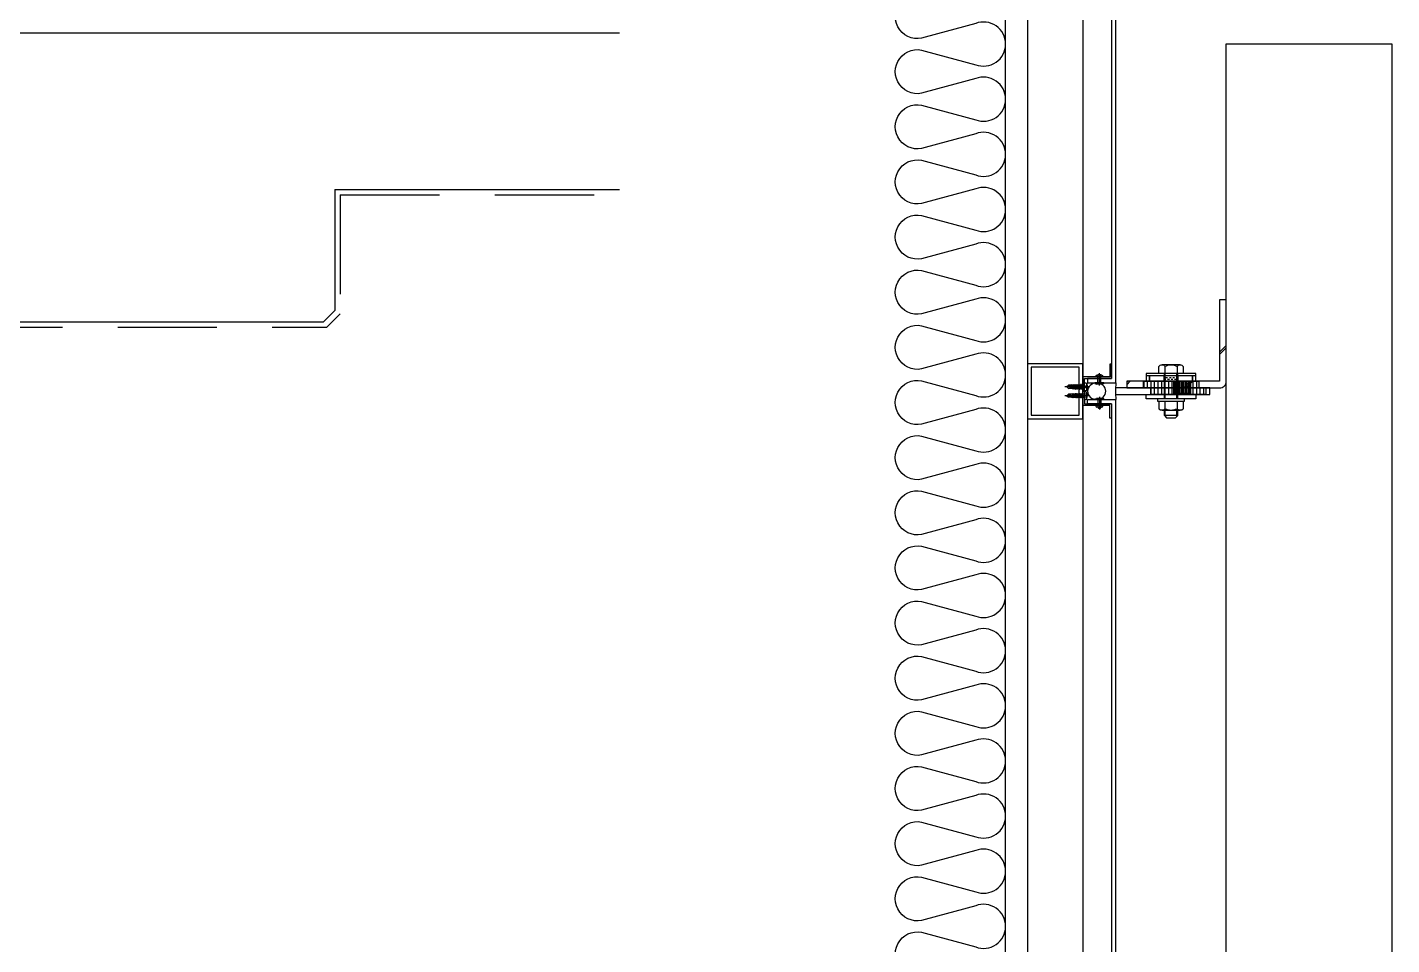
# Model space of a CAD drawing. Header units: millimetres. Extents: x 19868 to 801382, y -4805 to 85279.
# Drawn here: x 369001 to 370238, y 42852 to 43684 of the extents above; entities that cross this region are included whole.
import ezdxf

# ---------------------------------------------------------------- set-up
doc = ezdxf.new("R2010")
doc.units = ezdxf.units.MM
doc.header["$LTSCALE"] = 250
for name, pattern in [('CENTER', [50.8, 31.75, -6.35, 6.35, -6.35]), ('HID', [2.8, 1.8, -1]), ('HIDDEN', [9.525, 6.35, -3.175]), ('HIDDEN2', [4.7625, 3.175, -1.5875])]:
    doc.linetypes.add(name, pattern=pattern)
for name, color, linetype in [('4', 4, 'Continuous'), ('A-ELE-4', 4, 'Continuous'), ('A-ETC-8', 8, 'Continuous'), ('A-FIN', 6, 'Continuous'), ('A-FIN-8', 8, 'Continuous'), ('A-WP', 1, 'HID'), ('alucobond', 7, 'Continuous'), ('EXTRUSION', 7, 'Continuous'), ('fastener', 1, 'Continuous'), ('ISL', 251, 'Continuous'), ('mold', 4, 'Continuous'), ('RIVET', 6, 'Continuous'), ('S-TEEL', 4, 'Continuous'), ('SCREW', 1, 'Continuous'), ('SEALANT', 252, 'Continuous')]:
    doc.layers.add(name, color=color, linetype=linetype)

# ---------------------------------------------------------------- blocks, each defined once
blk = doc.blocks.new('A$Cae507117')
at = {"layer": 'A-ETC-8'}
for points in [[(-50, 0), (-50, -50), (0, -50), (0, 0)], [(-46.8, -3.2), (-46.8, -46.8), (-3.2, -46.8), (-3.2, -3.2)]]:
    blk.add_lwpolyline(points, close=True, dxfattribs=at)
blk = doc.blocks.new('revit')
at = {"layer": 'RIVET'}
for p, q in [((-4.2, 0.5), (-4.2, 0)), ((4.2, 0), (-4.2, 0)), ((2.7, 1), (-2.7, 1)), ((-1.5, 1), (-1.5, -7)), ((1.5, 1), (1.5, -7)), ((4.2, 0.5), (4.2, 0)), ((2.4, -5.5), (-2.4, -5.5)), ((2.4, -7), (-2.4, -7))]:
    blk.add_line(p, q, dxfattribs=at)
at = {"layer": 'RIVET', "color": 1, "linetype": 'CENTER'}
blk.add_line((0, 2.3), (0, -9), dxfattribs=at)
at = {"layer": 'RIVET'}
for points in [[(-4.2, 0.5), (-2.7, 1)], [(4.2, 0.5), (2.7, 1)]]:
    blk.add_lwpolyline(points, dxfattribs=at)
blk.add_lwpolyline([(-1.5, -7, 0.666667), (1.5, -7, 1.5)], format="xyb", dxfattribs=at)
for centre, start, end in [((-2.4, -6.2), 90, 270), ((2.4, -6.2), 270, 90)]:
    blk.add_arc(centre, 0.75, start, end, dxfattribs=at)
blk = doc.blocks.new('PH-4-16')
at = {"layer": 'SCREW'}
for p, q in [((-1.5, 0), (-1.5, -1)), ((1.5, 0), (1.5, -1.6)), ((0.1, -0.9), (-2, -1.2)), ((-2, -1.2), (-1.5, -1)), ((0.1, -1), (-2, -1.3)), ((-2, -1.3), (-1.5, -1.5)), ((2, -1.8), (-2, -2.4)), ((-2, -2.4), (-1.5, -2.2)), ((-2, -2.5), (-1.5, -2.7)), ((2, -3), (-2, -3.7)), ((-2, -3.6), (-1.5, -3.5)), ((-2, -3.8), (-1.5, -4)), ((2, -4.3), (-2, -4.9)), ((-2, -4.9), (-1.5, -4.7)), ((-2, -5), (-1.5, -5.2)), ((2, -5.5), (-2, -6.2)), ((-2, -6.1), (-1.5, -5.9)), ((-2, -6.2), (-1.5, -6.4)), ((2, -6.7), (-2, -7.4)), ((-2, -7.4), (-1.5, -7.2)), ((-2, -7.5), (-1.5, -7.7)), ((2, -8), (-2, -8.6)), ((-2, -8.6), (-1.5, -8.4)), ((-2, -8.7), (-1.5, -8.9)), ((2, -9.2), (-2, -9.9)), ((-2, -9.9), (-1.5, -9.7)), ((-2, -10), (-1.5, -10.2)), ((2, -10.5), (-2, -11.1)), ((-2, -11.1), (-1.5, -10.9)), ((-2, -11.2), (-1.5, -11.4)), ((2, -1.9), (-2, -2.5)), ((2, -3.1), (-2, -3.8)), ((2, -4.4), (-2, -5)), ((2, -5.6), (-2, -6.3)), ((2, -6.9), (-2, -7.5)), ((2, -8.1), (-2, -8.7)), ((2, -9.3), (-2, -10)), ((2, -10.6), (-2, -11.2)), ((0.1, -0.9), (-1.5, -1)), ((0.1, -1), (-1.5, -1.5)), ((-1.5, -1.5), (-1.5, -2.2)), ((1.5, -1.6), (-1.5, -2.2)), ((1.5, -2.1), (-1.5, -2.7)), ((-1.5, -2.7), (-1.5, -3.5)), ((1.5, -2.8), (-1.5, -3.5)), ((1.5, -3.3), (-1.5, -4)), ((1.5, -4.1), (-1.5, -4.7)), ((1.5, -4.6), (-1.5, -5.2)), ((-1.5, -5.2), (-1.5, -5.9)), ((1.5, -5.3), (-1.5, -5.9)), ((1.5, -5.8), (-1.5, -6.4)), ((-1.5, -6.4), (-1.5, -7.2)), ((1.5, -6.5), (-1.5, -7.2)), ((1.5, -7.1), (-1.5, -7.7)), ((-1.5, -7.7), (-1.5, -8.4)), ((1.5, -7.8), (-1.5, -8.4)), ((1.5, -8.3), (-1.5, -8.9)), ((-1.5, -8.9), (-1.5, -9.7)), ((1.5, -9), (-1.5, -9.7)), ((1.5, -9.5), (-1.5, -10.2)), ((-1.5, -10.2), (-1.5, -10.9)), ((1.5, -10.3), (-1.5, -10.9)), ((1.5, -10.8), (-1.5, -11.4)), ((-1.5, -11.4), (-1.5, -14.5)), ((1.5, -14.5), (0.4, -12.2)), ((1.5, -1.6), (2, -1.8)), ((2, -1.9), (1.5, -2.1)), ((1.5, -2.1), (1.5, -2.8)), ((2, -3), (1.5, -2.8)), ((2, -3.1), (1.5, -3.3)), ((1.5, -3.3), (1.5, -4.1)), ((2, -4.3), (1.5, -4.1)), ((2, -4.4), (1.5, -4.6)), ((1.5, -4.6), (1.5, -5.3)), ((2, -5.5), (1.5, -5.3)), ((2, -5.6), (1.5, -5.8)), ((1.5, -5.8), (1.5, -6.5)), ((2, -6.7), (1.5, -6.5)), ((2, -6.9), (1.5, -7.1)), ((1.5, -7.1), (1.5, -7.8)), ((2, -8), (1.5, -7.8)), ((2, -8.1), (1.5, -8.3)), ((1.5, -8.3), (1.5, -9)), ((2, -9.2), (1.5, -9)), ((2, -9.3), (1.5, -9.5)), ((1.5, -9.5), (1.5, -10.3)), ((2, -10.5), (1.5, -10.3)), ((2, -10.6), (1.5, -10.8)), ((1.5, -10.8), (1.5, -14.5)), ((-1.5, -14.5), (-1.1, -14.5)), ((0, -16), (-1.5, -14.5)), ((-1.1, -12.6), (-1.1, -14.5)), ((-1.1, -14.5), (0, -16)), ((0, -16), (1.5, -14.5))]:
    blk.add_line(p, q, dxfattribs=at)
at = {"layer": 'SCREW', "color": 1, "linetype": 'CENTER'}
blk.add_line((0, 4), (0, -17.7), dxfattribs=at)
at = {"layer": 'SCREW', "linetype": 'HIDDEN2'}
blk.add_line((-1.5, -4), (-1.5, -4.7), dxfattribs=at)
at = {"layer": 'SCREW'}
blk.add_lwpolyline([(3.5, 1), (3.5, 0), (-3.5, 0), (-3.5, 1, -0.336479), (-2.5, 2.2, -0.138717), (2.5, 2.2, -0.336479)], format="xyb", close=True, dxfattribs=at)
blk.add_lwpolyline([(-2.5, 2.2), (-2.3, 2), (-2.1, 1.9), (-1.8, 1.9), (-1.5, 2), (-1.3, 2), (-1, 2.1), (-0.8, 2.1), (-0.7, 2.1), (-0.6, 2.1), (-0.5, 2), (-0.5, 1.8), (-0.5, 1.6), (-0.5, 1.4), (-0.5, 1.2), (-0.5, 1), (-0.5, 0.8), (-0.4, 0.7), (-0.3, 0.6), (-0.1, 0.6), (0, 0.5), (0.1, 0.6), (0.3, 0.6), (0.4, 0.7), (0.5, 0.8), (0.5, 1), (0.5, 1.2), (0.5, 1.4), (0.5, 1.6), (0.5, 1.8), (0.5, 2), (0.6, 2.1), (0.7, 2.1), (0.8, 2.1), (1, 2.1), (1.3, 2), (1.5, 2), (1.8, 1.9), (2.1, 1.9), (2.3, 2), (2.5, 2.2)], dxfattribs=at)
for centre, radius, start, end in [((-1.9, -1.2), 0.0931, 139.8661, 209.9246), ((-1.9, -2.5), 0.0931, 139.8661, 209.9246), ((-1.9, -3.7), 0.0931, 139.8661, 209.9246), ((-1.9, -4.9), 0.0931, 139.8661, 209.9246), ((-1.9, -6.2), 0.0931, 139.8661, 209.9246), ((-1.9, -7.4), 0.0931, 139.8661, 209.9246), ((-1.9, -8.7), 0.0931, 139.8661, 209.9246), ((-1.9, -9.9), 0.0931, 139.8661, 209.9246), ((-1.9, -11.2), 0.0931, 139.8661, 209.9246), ((-0.3, -12.6), 0.815, 27.365, 180), ((0, -0.9), 0.0605, 310.7271, 69.3149), ((1.9, -1.8), 0.0931, 319.8661, 29.9246), ((1.9, -3.1), 0.0931, 319.8661, 29.9246), ((1.9, -4.3), 0.0931, 319.8661, 29.9246), ((1.9, -5.6), 0.0931, 319.8661, 29.9246), ((1.9, -6.8), 0.0931, 319.8661, 29.9246), ((1.9, -8), 0.0931, 319.8661, 29.9246), ((1.9, -9.3), 0.0931, 319.8661, 29.9246), ((1.9, -10.5), 0.0931, 319.8661, 29.9246)]:
    blk.add_arc(centre, radius, start, end, dxfattribs=at)
blk = doc.blocks.new('A$Ce431bf19')
at = {"layer": '4', "transparency": 33554687}
h = blk.add_hatch(dxfattribs=at)
h.set_pattern_fill('JIS_LC_20A', color=8, scale=2, angle=180)
h.set_pattern_definition([(225, (-13377.057, -377.89), (28.28427, -28.28427), []), (225, (-13379.057, -377.89), (28.28427, -28.28427), [])])
edge = h.paths.add_edge_path()
edge.add_line((145, -16), (145, 58))
edge.add_line((145, 58), (139, 58))
edge.add_line((139, 58), (139, -16))
edge.add_line((139, -16), (55, -16))
edge.add_line((55, -16), (55, -22))
edge.add_line((55, -22), (139, -22))
edge.add_arc((139, -16), 6, 270, 360)
at = {"layer": '4', "linetype": 'HIDDEN', "ltscale": 0.005}
h = blk.add_hatch(dxfattribs=at)
h.set_pattern_fill('DASH', color=1, scale=0.5)
h.set_pattern_definition([(360, (-18184.874, -847.0626), (1.5875, 1.5875), [1.5875, -1.5875])])
h.paths.add_polyline_path([(101.5, -16), (101.5, -11), (88.5, -11), (88.5, -16)])
at = {"layer": '4', "linetype": 'HID', "lineweight": 25, "transparency": 33554687}
h = blk.add_hatch(dxfattribs=at)
h.set_pattern_fill('LINE', color=8, angle=270)
h.set_pattern_definition([(270, (-13376.9617, -377.8894), (3.175, -6e-16), [])])
h.paths.add_polyline_path([(70.1, -16), (120.1, -16), (120.1, -22), (70.1, -22)])
h = blk.add_hatch(dxfattribs=at)
h.set_pattern_fill('LINE', color=8, angle=90)
h.set_pattern_definition([(270, (-13376.9617, -357.9828), (3.175, -6e-16), [])])
h.paths.add_polyline_path([(126.5, -28), (76.6, -28), (76.6, -22), (126.5, -22)])
h = blk.add_hatch(dxfattribs=at)
h.set_pattern_fill('LINE', color=1, scale=0.5, angle=270)
h.set_pattern_definition([(270, (-13377.6531, -404.0771), (1.5875, -7e-16), [])])
h.paths.add_polyline_path([(97.6, -16), (112.6, -16), (112.6, -27), (97.6, -27)])
at = {"layer": '4', "elevation": 0}
blk.add_lwpolyline([(145, -16), (145, 58), (139, 58), (139, -16), (55, -16), (55, -22), (139, -22, 0.414214)], format="xyb", close=True, dxfattribs=at)
for points in [[(117.5, -11), (117.5, -9), (72.5, -9), (72.5, -11), (72.5, -16), (117.5, -16), (117.5, -11), (114.5, -11), (114.5, -16), (114.5, -11), (75.5, -11), (75.5, -16), (75.5, -11), (72.5, -11)], [(44.6, -28), (130, -28), (130, -22), (44.6, -22)]]:
    blk.add_lwpolyline(points, dxfattribs=at)
at = {"layer": '4', "color": 1, "linetype": 'HIDDEN', "ltscale": 0.005, "elevation": 0}
blk.add_lwpolyline([(88.5, -11), (88.5, -16), (101.5, -16), (101.5, -11)], close=True, dxfattribs=at)
at = {"layer": '4', "color": 8, "linetype": 'HID', "lineweight": 25, "elevation": 0}
for points in [[(70.1, -16), (120.1, -16), (120.1, -22), (70.1, -22)], [(126.5, -28), (76.6, -28), (76.6, -22), (126.5, -22)]]:
    blk.add_lwpolyline(points, close=True, dxfattribs=at)
at = {"layer": '4', "color": 1, "linetype": 'HID', "lineweight": 25, "elevation": 0}
blk.add_lwpolyline([(97.6, -16), (112.6, -16), (112.6, -27), (97.6, -27)], close=True, dxfattribs=at)
at = {"layer": 'fastener'}
for p, q in [((103.2, -1, 0), (86.8, -1, 0)), ((89, -32, 0), (89, -9, 0)), ((89.5, -2.5, 0), (89.5, -9, 0)), ((89.7, -32, 0), (89.7, -9, 0)), ((100.2, -32, 0), (100.2, -9, 0)), ((100.5, -2.5, 0), (100.5, -9, 0)), ((101, -32, 0), (101, -9, 0)), ((84, -34, 0), (84, -40.9, 0)), ((89.5, -34, 0), (89.5, -40.9, 0)), ((100.5, -34, 0), (100.5, -40.9, 0)), ((105.9, -34, 0), (105.9, -40.9, 0)), ((86.8, -42, 0), (103.2, -42, 0)), ((89, -47, 0), (89, -42, 0)), ((101, -47, 0), (89, -47, 0)), ((89, -47, 0), (91, -49, 0)), ((89.7, -47.7, 0), (89.7, -42, 0)), ((91, -49, 0), (99, -49, 0)), ((101, -47, 0), (99, -49, 0)), ((100.2, -47.7, 0), (100.2, -42, 0)), ((101, -47, 0), (101, -42, 0))]:
    blk.add_line(p, q, dxfattribs=at)
at = {"layer": 'fastener', "elevation": 0}
blk.add_lwpolyline([(84, -9), (84, -2.5, -0.547945), (89.5, -2.5, -0.273973), (100.5, -2.5, -0.547945), (105.9, -2.5), (105.9, -9)], format="xyb", close=True, dxfattribs=at)
blk.add_lwpolyline([(82.8, -32), (82.8, -34), (107.2, -34), (107.2, -32)], close=True, dxfattribs=at)
at = {"layer": 'fastener'}
for centre, radius, start, end in [((86.8, -38.1, 0), 3.88, 225.2164, 314.7836), ((95, -28.1, 0), 13.9, 246.8008, 293.1992), ((103.2, -38.1, 0), 3.88, 225.2164, 314.7836)]:
    blk.add_arc(centre, radius, start, end, dxfattribs=at)
at = {"layer": 'mold', "color": 4, "elevation": 0}
for points in [[(39.5, -12), (15, -12), (15, -25), (16.5, -25), (16.5, -13.5), (41, -13.5), (41, -0.5), (39.5, -0.5), (39.5, -12)], [(39.5, -38), (15, -38), (15, -25), (16.5, -25), (16.5, -36.5), (41, -36.5), (41, -49.5), (39.5, -49.5), (39.5, -38)]]:
    blk.add_lwpolyline(points, dxfattribs=at)
at = {"layer": 'S-TEEL', "elevation": 0}
blk.add_lwpolyline([(117.5, -32), (72.5, -32), (72.5, -28), (117.5, -28)], close=True, dxfattribs=at)
at = {"layer": 'SEALANT', "elevation": 0}
blk.add_lwpolyline([(45, -17.5, 0.059304), (45, -32.5)], format="xyb", dxfattribs=at)
at = {"layer": 'SEALANT', "extrusion": (0, 0, -1)}
blk.add_ellipse((27.6, -25), major_axis=(-8.29, 0), ratio=0.90449, dxfattribs=at)
at = {"layer": 'alucobond', "xscale": -1, "rotation": 180}
blk.add_blockref('revit', (30, -17.5), dxfattribs=at)
at = {"layer": 'alucobond'}
blk.add_blockref('revit', (30, -32.5), dxfattribs=at)
at = {"layer": 'EXTRUSION', "rotation": 270}
blk.add_blockref('PH-4-16', (16.5, -21), dxfattribs=at)
at = {"layer": 'EXTRUSION', "xscale": -1, "rotation": 270}
blk.add_blockref('PH-4-16', (16.5, -29), dxfattribs=at)

msp = doc.modelspace()

# ---------------------------------------------------------------- linework, layer by layer
at = {"layer": 'A-ELE-4'}
msp.add_lwpolyline([(370088.2, 43668.9), (370238.2, 43668.9), (370238.2, 41198.9), (370088.2, 41198.9)], close=True, dxfattribs=at)
at = {"layer": 'A-ETC-8'}
for p, q in [((369908.2, 44378.9), (369908.2, 41178.9)), ((369958.2, 44378.9), (369958.2, 41178.9))]:
    msp.add_line(p, q, dxfattribs=at)
at = {"layer": 'A-FIN'}
msp.add_line((368488.2, 43678.9), (369538.2, 43678.9), dxfattribs=at)
for points in [[(369988.2, 43361.4), (369988.2, 44403.9), (369963.2, 44403.9), (369963.2, 44399.9), (369984.2, 44399.9), (369984.2, 43365.4)], [(369984.2, 43342.4), (369984.2, 41520.4)], [(369988.2, 41516.4), (369988.2, 43346.4)]]:
    msp.add_lwpolyline(points, dxfattribs=at)
at = {"layer": 'A-FIN', "elevation": 0}
for points in [[(369984.2, 43365.4), (369962.5, 43365.4), (369962.5, 43365.4), (369962.5, 43361.4), (369988.2, 43361.4)], [(369984.2, 43342.4), (369962.5, 43342.4), (369962.5, 43342.4), (369962.5, 43346.4), (369988.2, 43346.4)]]:
    msp.add_lwpolyline(points, dxfattribs=at)
at = {"layer": 'A-FIN-8'}
for p, q in [((369280.2, 43536.9), (369280.2, 43427.1)), ((369280.2, 43536.9), (369538.2, 43536.9)), ((369270, 43416.9), (369280.2, 43427.1)), ((365306.4, 43416.9), (369270, 43416.9))]:
    msp.add_line(p, q, dxfattribs=at)
at = {"layer": 'A-WP', "ltscale": 0.2}
for p, q in [((369285.2, 43531.9), (369285.2, 43424.1)), ((369285.2, 43531.9), (369538.2, 43531.9)), ((369273.1, 43411.9), (369285.2, 43424.1)), ((365303.4, 43411.9), (369273.1, 43411.9))]:
    msp.add_line(p, q, dxfattribs=at)
at = {"layer": 'ISL'}
msp.add_lwpolyline([(369118.2, 34508.9), (369118.2, 33808.9), (369888.2, 33808.9), (369888.2, 44428.9)], dxfattribs=at)
msp.add_lwpolyline([(369815.3, 42825, -1.449198), (369815.3, 42862.4), (369861.1, 42850, 0.524856), (369888.2, 42868.7, 0.524856), (369861.1, 42887.4), (369815.3, 42875, -1.449198), (369815.3, 42912.4), (369861.1, 42900, 0.524856), (369888.2, 42918.7, 0.524856), (369861.1, 42937.4), (369815.3, 42925, -1.449198), (369815.3, 42962.4), (369861.1, 42950, 0.524856), (369888.2, 42968.7, 0.524856), (369861.1, 42987.4), (369815.3, 42975, -1.449198), (369815.3, 43012.4), (369861.1, 43000, 0.524856), (369888.2, 43018.7, 0.524856), (369861.1, 43037.4), (369815.3, 43025, -1.449198), (369815.3, 43062.4), (369861.1, 43050, 0.524856), (369888.2, 43068.7, 0.524856), (369861.1, 43087.4), (369815.3, 43075, -1.449198), (369815.3, 43112.4), (369861.1, 43100, 0.524856), (369888.2, 43118.7, 0.524856), (369861.1, 43137.4), (369815.3, 43125, -1.449198), (369815.3, 43162.4), (369861.1, 43150, 0.524856), (369888.2, 43168.7, 0.524856), (369861.1, 43187.4), (369815.3, 43175, -1.449198), (369815.3, 43212.4), (369861.1, 43200, 0.524856), (369888.2, 43218.7, 0.524856), (369861.1, 43237.4), (369815.3, 43225, -1.449198), (369815.3, 43262.4), (369861.1, 43250, 0.524856), (369888.2, 43268.7, 0.524856), (369861.1, 43287.4), (369815.3, 43275, -1.449198), (369815.3, 43312.4), (369861.1, 43300, 0.524856), (369888.2, 43318.7, 0.524856), (369861.1, 43337.4), (369815.3, 43325, -1.449198), (369815.3, 43362.4), (369861.1, 43350, 0.524856), (369888.2, 43368.7, 0.524856), (369861.1, 43387.4), (369815.3, 43375, -1.449198), (369815.3, 43412.4), (369861.1, 43400, 0.524856), (369888.2, 43418.7, 0.524856), (369861.1, 43437.4), (369815.3, 43425, -1.449198), (369815.3, 43462.4), (369861.1, 43450, 0.524856), (369888.2, 43468.7, 0.524856), (369861.1, 43487.4), (369815.3, 43475, -1.449198), (369815.3, 43512.4), (369861.1, 43500, 0.524856), (369888.2, 43518.7, 0.524856), (369861.1, 43537.4), (369815.3, 43525, -1.449198), (369815.3, 43562.4), (369861.1, 43550, 0.524856), (369888.2, 43568.7, 0.524856), (369861.1, 43587.4), (369815.3, 43575, -1.449198), (369815.3, 43612.4), (369861.1, 43600, 0.524856), (369888.2, 43618.7, 0.524856), (369861.1, 43637.4), (369815.3, 43625, -1.449198), (369815.3, 43662.4), (369861.1, 43650, 0.524856), (369888.2, 43668.7, 0.524856), (369861.1, 43687.4), (369815.3, 43675, -1.449198), (369815.3, 43712.4)], format="xyb", dxfattribs=at)

# ---------------------------------------------------------------- block references
at = {"layer": 'A-ETC-8'}
msp.add_blockref('A$Ce431bf19', (369943.2, 43378.9), dxfattribs=at)
at = {"layer": 'A-ETC-8', "rotation": 180}
msp.add_blockref('A$Cae507117', (369908.2, 43328.9), dxfattribs=at)

doc.saveas('drawing.dxf')
